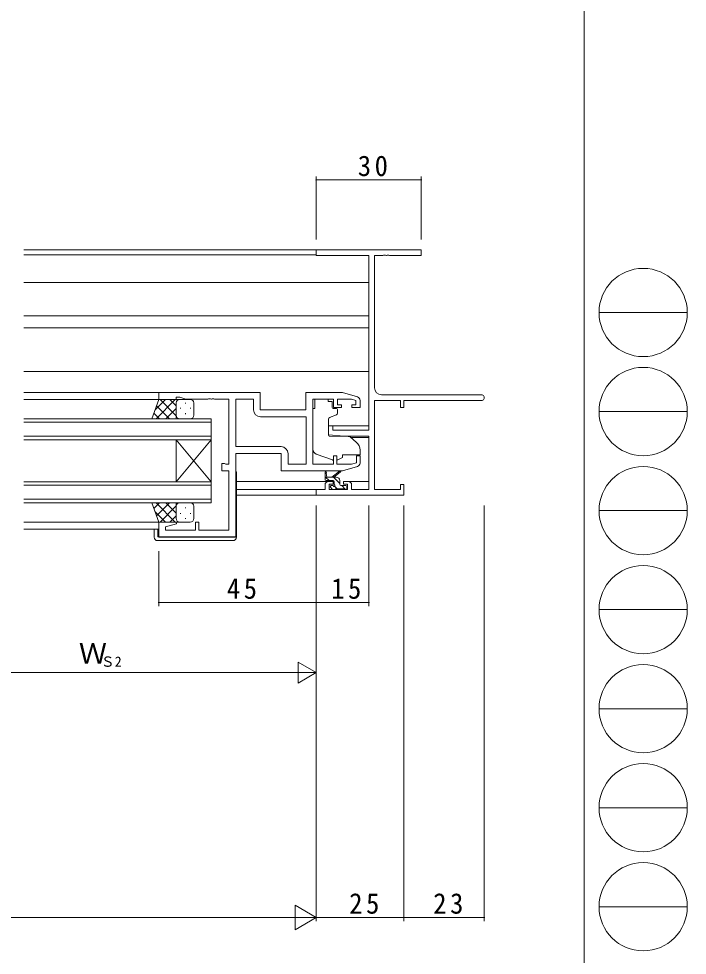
# Model space of a CAD drawing. Units: millimetres, scale not verified. Extents: x -841 to 292, y -594 to 212.
# Drawn here: x 101.5 to 292.5, y -458.4 to -191 of the extents above; entities that cross this region are included whole.
import ezdxf
from ezdxf.enums import TextEntityAlignment as Align

# ---------------------------------------------------------------- set-up
doc = ezdxf.new("R2010")
doc.units = ezdxf.units.MM
doc.header["$LTSCALE"] = 2
for name, color, linetype, lineweight in [('0-1_YKK_ZWAK', 7, 'Continuous', 9), ('0-3_YKK_11', 7, 'Continuous', 9), ('0-4_YKK_12', 2, 'Continuous', 9), ('0-5_YKK_13', 4, 'Continuous', 9), ('0-6_YKK_D', 6, 'Continuous', 9)]:
    doc.layers.add(name, color=color, linetype=linetype, lineweight=lineweight)
doc.styles.add('ＭＳ ゴシック', font='')
doc.styles.get('ＭＳ ゴシック').set_extended_font_data('MS Gothic')

msp = doc.modelspace()

# ---------------------------------------------------------------- linework, layer by layer
at = {"layer": '0-1_YKK_ZWAK'}
for p, q in [((263, 208.035), (263, -541.965)), ((267.252, -274.845), (292.452, -274.845)), ((267.252, -303.125), (292.452, -303.125)), ((267.252, -331.405), (292.452, -331.405)), ((267.252, -359.685), (292.452, -359.685)), ((267.252, -387.965), (292.452, -387.965)), ((267.252, -416.245), (292.452, -416.245)), ((267.252, -444.525), (292.452, -444.525))]:
    msp.add_line(p, q, dxfattribs=at)
for centre in [(279.852, -274.845), (279.852, -303.125), (279.852, -331.405), (279.852, -359.685), (279.852, -387.965), (279.852, -416.245), (279.852, -444.525)]:
    msp.add_circle(centre, 12.6, dxfattribs=at)
at = {"layer": '0-3_YKK_11'}
for p, q in [((186.464, -258.614), (186.464, -256.984)), ((186.464, -256.984), (216.464, -256.984)), ((201.464, -258.614), (186.464, -258.614)), ((201.464, -308.484), (201.464, -258.614)), ((205.506, -258.614), (203.094, -258.614)), ((203.094, -258.614), (203.094, -296.354)), ((216.464, -256.984), (216.464, -258.614)), ((141.464, -297.684), (141.464, -299.684)), ((170.464, -297.684), (141.464, -297.684)), ((146.464, -298.984), (147.464, -298.984)), ((146.464, -299.684), (146.464, -298.984)), ((147.464, -298.984), (149.195, -299.614)), ((155.506, -299.614), (155.689, -299.494)), ((155.689, -299.494), (156.239, -299.494)), ((156.239, -299.494), (156.422, -299.614)), ((156.506, -299.614), (156.689, -299.494)), ((156.689, -299.494), (157.239, -299.494)), ((157.239, -299.494), (157.422, -299.614)), ((170.464, -302.684), (170.464, -297.684)), ((193.964, -297.684), (183.464, -297.684)), ((183.464, -297.684), (183.464, -302.684)), ((198.252, -298.97), (193.964, -297.684)), ((205.094, -298.354), (233.649, -298.354)), ((141.464, -299.684), (146.464, -299.684)), ((149.195, -299.614), (155.506, -299.614)), ((156.422, -299.614), (156.506, -299.614)), ((157.422, -299.614), (161.464, -299.614)), ((161.464, -299.614), (161.464, -318.154)), ((163.464, -313.154), (163.464, -299.614)), ((185.464, -299.614), (191.364, -299.614)), ((185.464, -318.154), (185.464, -299.614)), ((191.364, -299.614), (191.364, -301.984)), ((191.364, -301.984), (193.664, -301.984)), ((192.564, -299.614), (196.569, -299.614)), ((192.564, -301.184), (192.564, -299.614)), ((193.664, -301.184), (192.564, -301.184)), ((193.664, -301.984), (193.664, -301.184)), ((196.569, -299.614), (197.764, -299.972)), ((196.664, -301.184), (196.664, -301.984)), ((197.764, -301.184), (196.664, -301.184)), ((196.664, -301.984), (198.964, -301.984)), ((197.764, -299.972), (197.764, -301.184)), ((198.964, -301.984), (198.964, -299.928)), ((210.564, -299.984), (203.094, -299.984)), ((203.094, -299.984), (203.094, -325.354)), ((233.649, -299.984), (211.464, -299.984)), ((183.464, -302.684), (170.464, -302.684)), ((170.534, -304.614), (183.534, -304.614)), ((183.534, -304.614), (183.534, -318.154)), ((183.534, -304.614), (183.534, -318.154)), ((194.464, -310.184), (189.964, -309.79)), ((191.164, -308.484), (201.464, -308.484)), ((201.464, -310.184), (194.464, -310.184)), ((201.464, -325.354), (201.464, -310.184)), ((176.394, -313.154), (163.464, -313.154)), ((163.464, -315.084), (176.464, -315.084)), ((163.464, -338.884), (163.464, -315.084)), ((176.464, -315.084), (176.464, -320.084)), ((178.394, -318.154), (178.394, -315.154)), ((160.264, -317.984), (159.464, -317.984)), ((160.428, -318.069), (160.264, -317.984)), ((160.591, -318.154), (160.428, -318.069)), ((161.464, -318.154), (160.591, -318.154)), ((183.534, -318.154), (178.394, -318.154)), ((191.364, -318.154), (185.464, -318.154)), ((192.364, -315.784), (191.364, -315.784)), ((191.364, -315.784), (191.364, -318.154)), ((192.364, -318.154), (192.364, -315.784)), ((196.569, -318.154), (192.364, -318.154)), ((197.964, -317.735), (196.569, -318.154)), ((197.964, -315.784), (197.964, -317.735)), ((198.964, -315.784), (197.964, -315.784)), ((198.964, -317.84), (198.964, -315.784)), ((161.464, -320.084), (161.464, -336.954)), ((176.464, -320.084), (193.964, -320.084)), ((193.964, -320.084), (198.252, -318.797)), ((190.164, -323.884), (190.164, -325.354)), ((190.164, -325.354), (195.364, -325.354)), ((195.364, -325.354), (195.364, -323.884)), ((203.094, -325.354), (210.564, -325.354)), ((210.564, -323.984), (211.464, -323.984)), ((210.564, -325.354), (210.564, -323.984)), ((211.464, -323.984), (211.464, -326.984)), ((211.464, -326.984), (186.464, -326.984)), ((141.464, -334.684), (141.464, -338.884)), ((146.425, -334.684), (141.464, -334.684)), ((143.394, -336.036), (146.493, -335.206)), ((143.394, -336.954), (143.394, -336.036)), ((146.493, -335.206), (146.425, -334.684)), ((152.964, -336.954), (152.964, -334.684)), ((141.464, -338.884), (163.464, -338.884)), ((151.964, -336.954), (143.394, -336.954)), ((161.464, -336.954), (152.964, -336.954))]:
    msp.add_line(p, q, dxfattribs=at)
for points in [[(216.464, -258.614), (207.422, -258.614), (207.239, -258.494), (206.689, -258.494), (206.506, -258.614), (206.422, -258.614), (206.239, -258.494), (205.689, -258.494), (205.506, -258.614)], [(163.464, -299.614), (168.534, -299.614), (168.534, -302.614)], [(211.464, -299.984), (211.464, -301.984), (210.564, -301.984), (210.564, -299.984)], [(189.964, -309.79), (189.964, -307.184), (191.164, -307.184), (191.164, -308.484)], [(159.464, -317.984), (159.464, -320.084), (161.464, -320.084)], [(189.964, -323.084), (191.264, -323.084), (191.264, -323.884), (190.164, -323.884)], [(195.364, -323.884), (194.264, -323.884), (194.264, -323.084), (195.564, -323.084)], [(186.464, -326.984), (186.464, -325.354), (188.964, -325.354), (188.964, -324.084)], [(196.564, -324.084), (196.564, -325.354), (201.464, -325.354)], [(152.964, -334.684), (151.964, -334.684), (151.964, -336.954)]]:
    msp.add_lwpolyline(points, dxfattribs=at)
for centre, radius, start, end in [((205.094, -296.354), 2, 180, 269.99998), ((197.964, -299.928), 1, 359.99995, 73.30074), ((233.649, -299.169), 0.815, 269.99998, 90), ((170.534, -302.614), 2, 180, 269.99998), ((176.394, -315.154), 2, 0, 89.99998), ((197.964, -317.84), 1, 286.69925, 0.00003), ((189.964, -324.084), 1, 90, 179.99998), ((195.564, -324.084), 1, 0, 89.99998)]:
    msp.add_arc(centre, radius, start, end, dxfattribs=at)
at = {"layer": '0-4_YKK_12'}
for p, q in [((102.964, -256.984), (186.764, -256.984)), ((102.964, -258.384), (186.464, -258.384)), ((102.964, -266.284), (201.464, -266.284)), ((102.964, -275.784), (201.464, -275.784)), ((102.964, -279.184), (201.464, -279.184)), ((102.964, -291.684), (201.464, -291.684)), ((102.964, -297.684), (141.764, -297.684)), ((102.964, -299.684), (141.964, -299.684)), ((102.964, -305.182), (156.464, -305.182)), ((156.464, -306.182), (102.964, -306.182)), ((156.464, -305.182), (156.464, -311.182)), ((189.964, -307.184), (201.464, -307.184)), ((102.964, -310.182), (156.464, -310.182)), ((156.464, -311.182), (102.964, -311.182)), ((156.464, -311.182), (146.464, -323.182)), ((156.464, -323.182), (146.464, -311.182)), ((146.464, -323.182), (146.464, -311.182)), ((156.464, -323.182), (156.464, -311.182)), ((196.341, -310.584), (201.464, -310.584)), ((102.964, -323.182), (156.464, -323.182)), ((156.464, -323.182), (156.464, -329.182)), ((163.664, -323.084), (189.964, -323.084)), ((195.564, -323.084), (201.464, -323.084)), ((156.464, -324.182), (102.964, -324.182)), ((163.664, -325.354), (186.764, -325.354)), ((102.964, -328.182), (156.464, -328.182)), ((163.664, -326.984), (186.764, -326.984)), ((156.464, -329.182), (102.964, -329.182)), ((102.964, -334.684), (141.964, -334.684)), ((102.964, -336.684), (141.464, -336.684))]:
    msp.add_line(p, q, dxfattribs=at)
at = {"layer": '0-5_YKK_13'}
for p, q in [((139.5, -305.185), (141.464, -299.685)), ((143.368, -299.685), (140.407, -302.645)), ((146.196, -299.685), (140.696, -305.185)), ((144.516, -305.185), (140.82, -301.489)), ((141.464, -299.685), (147.464, -299.685)), ((146.464, -304.305), (141.844, -299.685)), ((146.464, -301.477), (144.672, -299.685)), ((146.464, -300.685), (146.464, -304.285)), ((146.464, -301.085), (146.464, -305.185)), ((150.464, -299.685), (147.464, -299.685)), ((147.686, -302.02), (147.686, -302.22)), ((149.101, -300.605), (149.101, -300.805)), ((150.516, -302.02), (150.516, -302.22)), ((151.464, -304.185), (151.464, -300.685)), ((186.064, -299.614), (186.064, -300.284)), ((189.864, -299.614), (186.064, -299.614)), ((186.064, -301.284), (186.064, -300.284)), ((186.064, -302.284), (186.064, -301.284)), ((189.864, -299.614), (189.864, -300.284)), ((189.864, -300.284), (191.034, -300.284)), ((191.034, -301.284), (191.034, -300.284)), ((191.034, -301.284), (191.034, -301.984)), ((141.687, -305.185), (140.075, -303.573)), ((146.464, -302.245), (143.524, -305.185)), ((149.101, -303.635), (149.101, -303.835)), ((186.064, -302.284), (185.464, -302.284)), ((185.464, -313.839), (185.464, -302.284)), ((192.235, -304.103), (190.235, -304.831)), ((191.334, -302.284), (192.264, -302.284)), ((192.564, -302.584), (192.564, -303.633)), ((147.686, -305.185), (139.5, -305.185)), ((146.464, -305.073), (146.353, -305.185)), ((147.464, -305.185), (150.464, -305.185)), ((189.964, -305.28), (189.964, -309.886)), ((190.181, -310.185), (195.567, -310.232)), ((196.201, -310.466), (197.892, -311.886)), ((191.092, -316.924), (186.455, -315.25)), ((193.964, -315.484), (193.964, -315.784)), ((198.964, -315.484), (193.964, -315.484)), ((198.964, -314.184), (198.964, -315.484)), ((192.658, -316.89), (193.964, -316.281)), ((193.964, -315.784), (193.964, -316.281)), ((163.464, -320.384), (163.664, -320.384)), ((163.664, -320.384), (163.664, -338.684)), ((188.964, -322.554), (188.964, -320.554)), ((189.264, -320.727), (189.463, -321.854)), ((190.864, -321.854), (193.082, -320.171)), ((191.464, -321.854), (193.284, -320.453)), ((192.164, -321.854), (188.964, -321.854)), ((190.111, -322.854), (189.111, -321.854)), ((191.264, -322.854), (189.264, -322.854)), ((193.164, -323.662), (191.356, -321.854)), ((191.564, -323.793), (191.564, -323.154)), ((193.164, -323.954), (193.164, -322.854)), ((191.052, -325.266), (190.552, -324.766)), ((190.764, -324.254), (191.103, -324.254)), ((191.864, -325.354), (191.264, -325.354)), ((192.411, -325.154), (191.712, -324.455)), ((194.164, -325.154), (192.064, -325.154)), ((193.464, -324.254), (194.864, -324.254)), ((194.856, -325.354), (193.756, -324.254)), ((194.864, -325.354), (194.364, -325.354)), ((195.164, -324.554), (195.164, -325.054)), ((139.5, -329.184), (141.464, -334.684)), ((147.686, -329.184), (139.5, -329.184)), ((141.687, -329.184), (140.075, -330.795)), ((146.196, -334.684), (140.696, -329.184)), ((144.516, -329.184), (140.82, -332.879)), ((146.464, -330.063), (141.844, -334.684)), ((146.464, -332.123), (143.524, -329.184)), ((146.464, -329.295), (146.353, -329.184)), ((146.464, -333.284), (146.464, -329.184)), ((146.464, -333.684), (146.464, -330.084)), ((147.464, -329.184), (150.464, -329.184)), ((149.101, -330.734), (149.101, -330.534)), ((151.464, -330.183), (151.464, -333.684)), ((143.368, -334.684), (140.407, -331.723)), ((146.464, -332.892), (144.672, -334.684)), ((147.686, -332.349), (147.686, -332.149)), ((149.101, -333.764), (149.101, -333.564)), ((150.516, -332.349), (150.516, -332.149)), ((140.164, -338.984), (140.164, -336.684)), ((141.164, -336.684), (141.164, -338.684)), ((141.464, -334.684), (147.464, -334.684)), ((150.464, -334.684), (147.464, -334.684)), ((141.464, -338.984), (163.164, -338.984)), ((163.164, -338.984), (163.664, -338.984)), ((163.664, -338.684), (163.664, -338.984)), ((162.664, -339.984), (141.164, -339.984))]:
    msp.add_line(p, q, dxfattribs=at)
for centre, radius, start, end in [((147.464, -300.685), 1, 90, 180), ((147.464, -300.685), 1, 90, 180), ((150.464, -300.685), 1, 0, 90), ((191.334, -301.984), 0.3, 180, 270), ((147.464, -304.185), 1, 180, 270), ((147.464, -304.185), 1, 180, 270), ((150.464, -304.185), 1, 270, 0), ((190.464, -305.28), 0.5, 110, 180), ((192.064, -303.633), 0.5, 290, 0), ((192.264, -302.584), 0.3, 0, 90), ((190.264, -309.886), 0.3, 180, 269.5), ((195.558, -311.232), 1, 50, 89.5), ((195.964, -314.184), 3, 0, 50), ((186.964, -313.839), 1.5, 180, 250.14673), ((191.432, -315.984), 1, 250.14673, 266.11316), ((192.235, -315.984), 1, 277.40692, 295), ((189.164, -320.554), 0.2, 300, 180), ((193.264, -320.254), 0.2, 275.58287, 155.58287), ((189.264, -322.554), 0.3, 180, 270), ((191.264, -323.154), 0.3, 0, 90), ((192.164, -322.854), 1, 0, 90), ((190.764, -324.554), 0.3, 90, 225), ((191.264, -325.054), 0.3, 225, 270), ((191.103, -324.554), 0.3, 33.05573, 90), ((191.564, -324.254), 0.25, 213.05573, 56.94426), ((191.864, -323.793), 0.3, 180, 236.94426), ((191.864, -325.154), 0.2, 270, 0), ((193.464, -323.954), 0.3, 180, 270), ((194.364, -325.154), 0.2, 180, 270), ((194.864, -324.554), 0.3, 0, 90), ((194.864, -325.054), 0.3, 270, 0), ((147.464, -330.184), 1, 89.99998, 179.99998), ((147.464, -330.184), 1, 89.99998, 179.99998), ((150.464, -330.184), 1, 359.99998, 89.99998), ((147.464, -333.684), 1, 179.99998, 269.99998), ((147.464, -333.684), 1, 179.99998, 269.99998), ((150.464, -333.684), 1, 269.99998, 359.99998), ((141.164, -338.984), 1, 180, 270), ((141.464, -338.684), 0.3, 180, 270), ((162.664, -338.984), 1, 270, 0)]:
    msp.add_arc(centre, radius, start, end, dxfattribs=at)
at = {"layer": '0-6_YKK_D'}
for p, q in [((186.464, -253.984), (186.464, -235.984)), ((186.464, -236.984), (216.464, -236.984)), ((216.464, -253.984), (216.464, -235.984)), ((186.464, -329.984), (186.464, -358.681)), ((201.464, -329.984), (201.464, -358.681)), ((211.464, -329.984), (211.464, -448.599)), ((211.464, -329.984), (211.464, -448.599)), ((234.464, -329.984), (234.464, -448.599)), ((141.464, -342.984), (141.464, -358.681)), ((186.464, -342.984), (186.464, -358.681)), ((186.464, -349.984), (186.464, -448.599)), ((186.464, -349.984), (186.464, -448.599)), ((186.464, -357.681), (141.464, -357.681)), ((186.464, -357.681), (201.464, -357.681)), ((186.464, -360.681), (186.464, -378.681)), ((180.464, -377.681), (67.464, -377.681)), ((186.464, -377.681), (176.072, -377.681)), ((186.464, -377.681), (181.268, -380.681)), ((186.464, -447.599), (180.402, -444.099)), ((180.402, -444.099), (180.402, -451.099)), ((179.464, -447.599), (-293.536, -447.599)), ((186.464, -447.599), (180.402, -451.099)), ((234.464, -447.599), (211.464, -447.599))]:
    msp.add_line(p, q, dxfattribs=at)
for points in [[(186.464, -377.681), (181.268, -374.681), (181.268, -380.681)], [(211.464, -447.599), (186.464, -447.599), (174.34, -447.599)]]:
    msp.add_lwpolyline(points, dxfattribs=at)
for centre, start, end in [((186.464, -236.984), 0, 180), ((186.464, -236.984), 180, 0), ((216.464, -236.984), 0, 180), ((216.464, -236.984), 180, 0), ((141.464, -357.681), 0, 180), ((141.464, -357.681), 180, 0), ((186.464, -357.681), 0, 180), ((186.464, -357.681), 0, 180), ((186.464, -357.681), 180, 0), ((186.464, -357.681), 180, 0), ((201.464, -357.681), 0, 180), ((201.464, -357.681), 180, 0), ((211.464, -447.599), 0, 180), ((211.464, -447.599), 0, 180), ((211.464, -447.599), 180, 0), ((211.464, -447.599), 180, 0), ((234.464, -447.599), 0, 180), ((234.464, -447.599), 180, 0)]:
    msp.add_arc(centre, 0.106, start, end, dxfattribs=at)

# ---------------------------------------------------------------- texts
at = {"layer": '0-6_YKK_D', "color": 7, "style": 'ＭＳ ゴシック'}
msp.add_text('Ｗ', height=5.865, dxfattribs=at).set_placement((118.653, -376.881), align=Align.BOTTOM_LEFT)
at = {"layer": '0-6_YKK_D', "color": 4, "style": 'ＭＳ ゴシック'}
msp.add_text('Ｓ2', height=2.933, dxfattribs=at).set_placement((124.89, -376.881), align=Align.BOTTOM_LEFT)
at = {"layer": '0-6_YKK_D', "color": 7, "char_height": 5.865, "attachment_point": 7, "style": 'ＭＳ ゴシック'}
for s, insert in [('\\T1.27;\\W0.95;30', (198.333, -235.984)), ('\\T1.27;\\W0.95;45', (160.931, -356.681)), ('\\T1.27;\\W0.95;15', (190.723, -356.681)), ('\\T1.27;\\W0.95;25', (195.882, -446.599)), ('\\T1.27;\\W0.95;23', (219.882, -446.599))]:
    msp.add_mtext(s, dxfattribs=dict(at, insert=insert))

doc.saveas('drawing.dxf')
